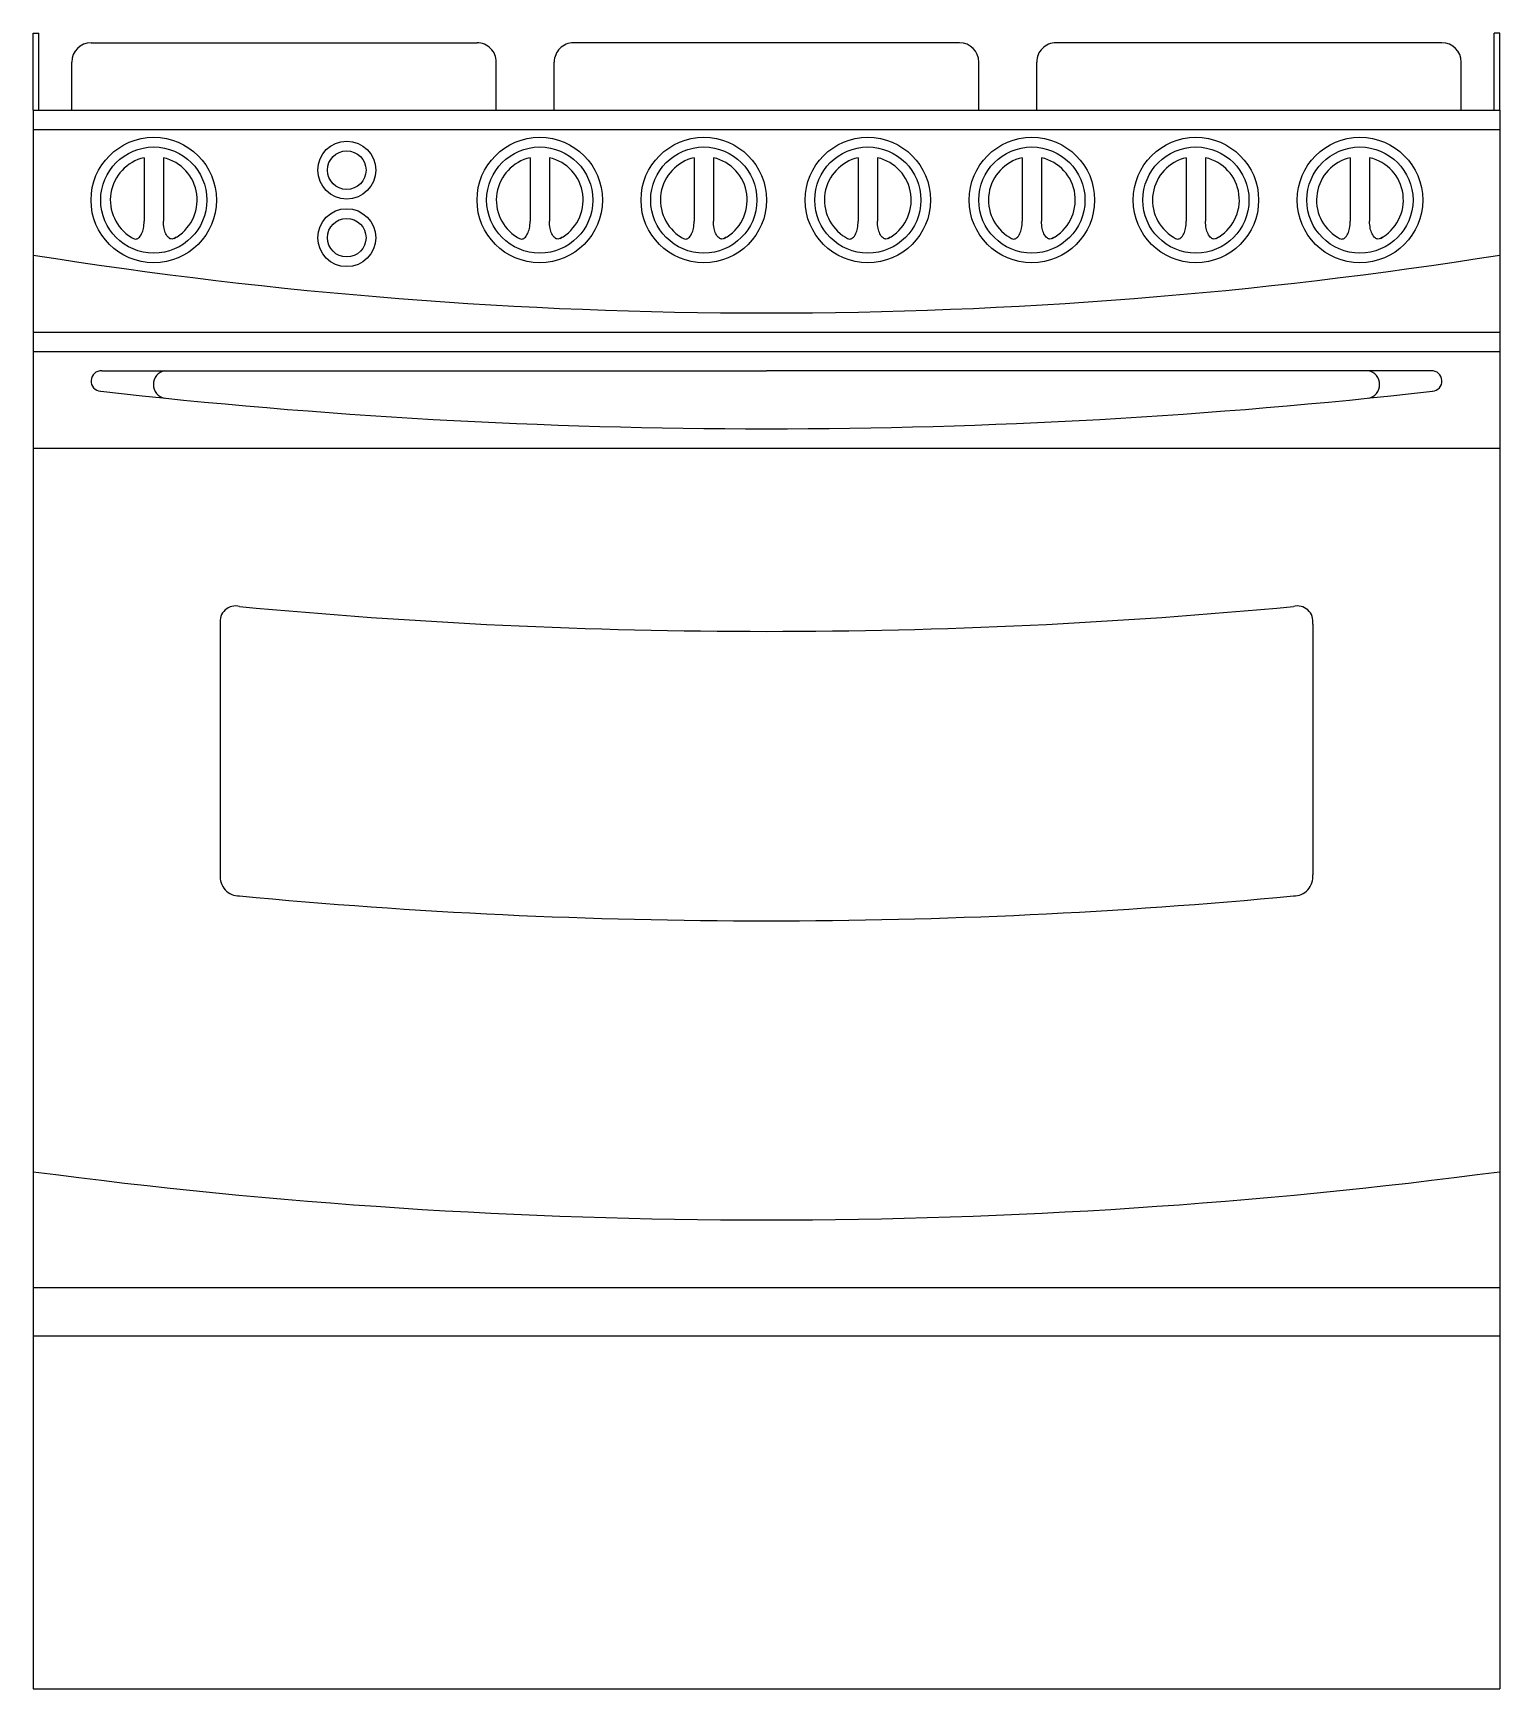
# Model space of a CAD drawing. Extents: x 48701 to 49461, y 17966 to 18824.
import ezdxf

# ---------------------------------------------------------------- set-up
doc = ezdxf.new("R2010")
doc.units = 0
doc.header["$LTSCALE"] = 500
doc.header["$MEASUREMENT"] = 0
doc.layers.add('BOSCH1', color=3, linetype='CONTINUOUS')
doc.layers.add('BOSCH2', color=1, linetype='CONTINUOUS')

msp = doc.modelspace()

# ---------------------------------------------------------------- linework, layer by layer
at = {"layer": 'BOSCH1'}
for p, q in [((48700.63, 18784.19), (48700.63, 18824.19)), ((48700.63, 18824.19), (48703.63, 18824.19)), ((48703.63, 18784.19), (48703.63, 18824.19)), ((48730.63, 18819.19), (48930.63, 18819.19)), ((49180.63, 18819.19), (48980.63, 18819.19)), ((49430.63, 18819.19), (49230.63, 18819.19)), ((49457.63, 18784.19), (49457.63, 18824.19)), ((49460.63, 18824.19), (49457.63, 18824.19)), ((49460.63, 18784.19), (49460.63, 18824.19)), ((48720.63, 18784.19), (48720.63, 18809.19)), ((48940.63, 18784.19), (48940.63, 18809.19)), ((48970.63, 18784.19), (48970.63, 18809.19)), ((49190.63, 18784.19), (49190.63, 18809.19)), ((49220.63, 18784.19), (49220.63, 18809.19)), ((49440.63, 18784.19), (49440.63, 18809.19)), ((48700.63, 18784.19), (49460.63, 18784.19)), ((48700.63, 18784.19), (48700.63, 17966.19)), ((49460.63, 18784.19), (49460.63, 17966.19)), ((48700.63, 18774.19), (49460.63, 18774.19)), ((48700.63, 18659.19), (49460.63, 18659.19)), ((48700.63, 18609.19), (49460.63, 18609.19)), ((48797.63, 18517.98), (48797.63, 18388.07)), ((49363.63, 18517.98), (49363.63, 18388.07)), ((48700.63, 18174.19), (49460.63, 18174.19)), ((48700.63, 18149.19), (49460.63, 18149.19)), ((48700.63, 17966.19), (49460.63, 17966.19))]:
    msp.add_line(p, q, dxfattribs=at)
for centre, radius in [((48763.13, 18737.69), 27.5), ((48863.13, 18753.19), 15), ((48963.13, 18737.69), 27.5), ((49048.13, 18737.69), 27.5), ((49133.13, 18737.69), 27.5), ((49218.13, 18737.69), 27.5), ((49303.13, 18737.69), 27.5), ((49388.13, 18737.69), 27.5), ((48863.13, 18718.19), 15)]:
    msp.add_circle(centre, radius, dxfattribs=at)
for centre, radius, start, end in [((48730.63, 18809.19), 10, 90, 180), ((48930.63, 18809.19), 10, 0, 90.00107), ((48980.63, 18809.19), 10, 89.99893, 180), ((49180.63, 18809.19), 10, 0, 90), ((49230.63, 18809.19), 10, 89.99893, 180), ((49430.63, 18809.19), 10, 0, 90), ((49080.63, 21100.85), 2421.67, 260.97202, 279.02798), ((48805.5, 18519.36), 8, 74.593, 189.91658), ((49080.63, 21414.69), 2900.5, 264.59923, 275.40077), ((49355.75, 18519.36), 8, 350.08342, 105.407), ((48807.44, 18386.94), 9.88, 173.39313, 271.09725), ((49353.82, 18386.94), 9.88, 268.90275, 6.60687), ((49080.63, 21264.69), 2900.5, 264.59923, 275.40077), ((49080.63, 21109.69), 2900.5, 262.47193, 277.52807)]:
    msp.add_arc(centre, radius, start, end, dxfattribs=at)
at = {"layer": 'BOSCH2'}
for p, q in [((48758.13, 18759.63), (48758.13, 18726.72)), ((48768.13, 18759.63), (48768.13, 18726.72)), ((48958.13, 18759.63), (48958.13, 18726.72)), ((48968.13, 18759.63), (48968.13, 18726.72)), ((49043.13, 18759.63), (49043.13, 18726.72)), ((49053.13, 18759.63), (49053.13, 18726.72)), ((49128.13, 18759.63), (49128.13, 18726.72)), ((49138.13, 18759.63), (49138.13, 18726.72)), ((49213.13, 18759.63), (49213.13, 18726.72)), ((49223.13, 18759.63), (49223.13, 18726.72)), ((49298.13, 18759.63), (49298.13, 18726.72)), ((49308.13, 18759.63), (49308.13, 18726.72)), ((49383.13, 18759.63), (49383.13, 18726.72)), ((49393.13, 18759.63), (49393.13, 18726.72)), ((48700.63, 18669.19), (49460.63, 18669.19)), ((48736.2, 18649.19), (49080.63, 18649.19)), ((49425.06, 18649.19), (49080.63, 18649.19))]:
    msp.add_line(p, q, dxfattribs=at)
for points in [[(48751.49, 18718.43, 0.112387), (48753.75, 18717.47, 0.181836), (48755.22, 18718.02, 0.102783), (48756.85, 18720.18, 0.062141), (48757.76, 18722.97, 0.048382), (48758.13, 18726.72, 0.048382)], [(48774.77, 18718.43, -0.112387), (48772.5, 18717.47, -0.181836), (48771.04, 18718.02, -0.102783), (48769.41, 18720.18, -0.062141), (48768.49, 18722.97, -0.048382), (48768.13, 18726.72, -0.048382)], [(48951.49, 18718.43, 0.112387), (48953.75, 18717.47, 0.181836), (48955.22, 18718.02, 0.102783), (48956.85, 18720.18, 0.062141), (48957.76, 18722.97, 0.048382), (48958.13, 18726.72, 0.048382)], [(48974.77, 18718.43, -0.112387), (48972.5, 18717.47, -0.181836), (48971.04, 18718.02, -0.102783), (48969.41, 18720.18, -0.062141), (48968.49, 18722.97, -0.048382), (48968.13, 18726.72, -0.048382)], [(49036.49, 18718.43, 0.112387), (49038.75, 18717.47, 0.181836), (49040.22, 18718.02, 0.102783), (49041.85, 18720.18, 0.062141), (49042.76, 18722.97, 0.048382), (49043.13, 18726.72, 0.048382)], [(49059.77, 18718.43, -0.112387), (49057.5, 18717.47, -0.181836), (49056.04, 18718.02, -0.102783), (49054.41, 18720.18, -0.062141), (49053.49, 18722.97, -0.048382), (49053.13, 18726.72, -0.048382)], [(49121.49, 18718.43, 0.112387), (49123.75, 18717.47, 0.181836), (49125.22, 18718.02, 0.102783), (49126.85, 18720.18, 0.062141), (49127.76, 18722.97, 0.048382), (49128.13, 18726.72, 0.048382)], [(49144.77, 18718.43, -0.112387), (49142.5, 18717.47, -0.181836), (49141.04, 18718.02, -0.102783), (49139.41, 18720.18, -0.062141), (49138.49, 18722.97, -0.048382), (49138.13, 18726.72, -0.048382)], [(49206.49, 18718.43, 0.112387), (49208.75, 18717.47, 0.181836), (49210.22, 18718.02, 0.102783), (49211.85, 18720.18, 0.062141), (49212.76, 18722.97, 0.048382), (49213.13, 18726.72, 0.048382)], [(49229.77, 18718.43, -0.112387), (49227.5, 18717.47, -0.181836), (49226.04, 18718.02, -0.102783), (49224.41, 18720.18, -0.062141), (49223.49, 18722.97, -0.048382), (49223.13, 18726.72, -0.048382)], [(49291.49, 18718.43, 0.112387), (49293.75, 18717.47, 0.181836), (49295.22, 18718.02, 0.102783), (49296.85, 18720.18, 0.062141), (49297.76, 18722.97, 0.048382), (49298.13, 18726.72, 0.048382)], [(49314.77, 18718.43, -0.112387), (49312.5, 18717.47, -0.181836), (49311.04, 18718.02, -0.102783), (49309.41, 18720.18, -0.062141), (49308.49, 18722.97, -0.048382), (49308.13, 18726.72, -0.048382)], [(49376.49, 18718.43, 0.112387), (49378.75, 18717.47, 0.181836), (49380.22, 18718.02, 0.102783), (49381.85, 18720.18, 0.062141), (49382.76, 18722.97, 0.048382), (49383.13, 18726.72, 0.048382)], [(49399.77, 18718.43, -0.112387), (49397.5, 18717.47, -0.181836), (49396.04, 18718.02, -0.102783), (49394.41, 18720.18, -0.062141), (49393.49, 18722.97, -0.048382), (49393.13, 18726.72, -0.048382)]]:
    msp.add_lwpolyline(points, format="xyb", dxfattribs=at)
for centre, radius in [((48763.13, 18737.69), 32.5), ((48963.13, 18737.69), 32.5), ((49048.13, 18737.69), 32.5), ((49133.13, 18737.69), 32.5), ((49218.13, 18737.69), 32.5), ((49303.13, 18737.69), 32.5), ((49388.13, 18737.69), 32.5), ((48863.13, 18753.19), 10), ((48863.13, 18718.19), 10)]:
    msp.add_circle(centre, radius, dxfattribs=at)
for centre, radius, start, end in [((48763.13, 18737.69), 22.5, 102.83959, 238.83995), ((48763.13, 18737.69), 22.5, 298.0182, 77.16041), ((48963.13, 18737.69), 22.5, 102.83959, 238.83995), ((48963.13, 18737.69), 22.5, 298.0182, 77.16041), ((49048.13, 18737.69), 22.5, 102.83959, 238.83995), ((49048.13, 18737.69), 22.5, 298.0182, 77.16041), ((49133.13, 18737.69), 22.5, 102.83959, 238.83995), ((49133.13, 18737.69), 22.5, 298.0182, 77.16041), ((49218.13, 18737.69), 22.5, 102.83959, 238.83995), ((49218.13, 18737.69), 22.5, 298.0182, 77.16041), ((49303.13, 18737.69), 22.5, 102.83959, 238.83995), ((49303.13, 18737.69), 22.5, 298.0182, 77.16041), ((49388.13, 18737.69), 22.5, 102.83959, 238.83995), ((49388.13, 18737.69), 22.5, 298.0182, 77.16041), ((48735.91, 18643.9), 5.29, 86.91758, 266.91758), ((48770.12, 18642.12), 7.19, 100.55058, 259.44942), ((49391.14, 18642.12), 7.19, 280.55058, 79.44942), ((49425.34, 18643.9), 5.29, 273.08242, 93.08242), ((49080.63, 21691.69), 3072.5, 263.55287, 270), ((49080.63, 21691.69), 3072.5, 270, 276.44713)]:
    msp.add_arc(centre, radius, start, end, dxfattribs=at)

doc.saveas('drawing.dxf')
